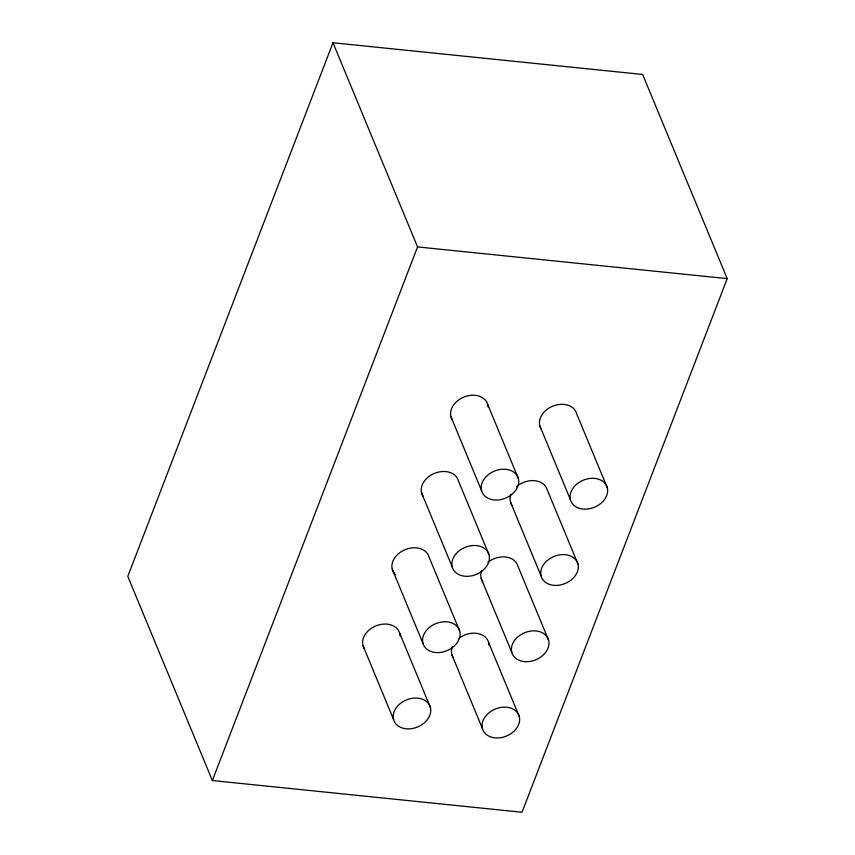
<?xml version="1.0" encoding="UTF-8"?>
<svg xmlns="http://www.w3.org/2000/svg" width="855" height="855" viewBox="0 0 855 855"><rect width="100%" height="100%" fill="white"/><g stroke="black" fill="none" stroke-linecap="round" stroke-linejoin="round"><path stroke-width="1.28" d="M332.98 42.75L127.79 576.377L212.361 780.54L522.02 812.25L727.21 278.623L642.639 74.46L332.98 42.75L417.55 246.913L212.361 780.54M417.55 246.913L727.21 278.623M607.253 487.639A19.419 14.631 -22.5 0 0 576.345 484.475A19.419 14.631 -22.5 0 0 582.971 509.035A19.419 14.631 -22.5 0 0 607.253 487.639L576.612 413.649A19.419 14.631 -22.5 0 0 552.02 406.467A19.419 14.631 -22.5 0 0 541.429 429.263M539.815 425.801L570.456 499.79M577.927 563.926A19.419 14.631 -22.5 0 0 547.018 560.762A19.419 14.631 -22.5 0 0 553.634 585.312A19.419 14.631 -22.5 0 0 577.927 563.926L547.275 489.936A19.419 14.631 -22.5 0 0 516.367 486.773M487.735 404.554L518.387 478.544A19.419 14.631 -22.5 0 1 494.094 499.929A19.419 14.631 -22.5 0 1 487.478 475.38A19.419 14.631 -22.5 0 1 518.387 478.544M510.478 502.088L541.13 576.078M548.589 640.203A19.419 14.631 -22.5 0 0 517.681 637.039A19.419 14.631 -22.5 0 0 524.307 661.599A19.419 14.631 -22.5 0 0 548.589 640.203L517.948 566.213A19.419 14.631 -22.5 0 0 487.981 562.269M450.938 416.706L481.589 490.695M489.049 554.82A19.419 14.631 -22.5 0 0 458.141 551.657A19.419 14.631 -22.5 0 0 464.767 576.217A19.419 14.631 -22.5 0 0 489.049 554.82L458.408 480.831A19.419 14.631 -22.5 0 0 433.816 473.649A19.419 14.631 -22.5 0 0 423.225 496.445M481.151 578.365L511.792 652.354M488.611 642.5L519.263 716.49A19.419 14.631 -22.5 0 1 494.97 737.876A19.419 14.631 -22.5 0 1 488.355 713.316A19.419 14.631 -22.5 0 1 519.263 716.49M421.611 492.982L452.252 566.972M459.723 631.108A19.419 14.631 -22.5 0 0 428.815 627.944A19.419 14.631 -22.5 0 0 435.43 652.493A19.419 14.631 -22.5 0 0 459.723 631.108L429.071 557.118A19.419 14.631 -22.5 0 0 402.962 550.663A19.419 14.631 -22.5 0 0 395.619 574.688M451.814 654.652L482.466 728.642M392.274 569.27L422.926 643.259M399.745 633.395L430.386 707.384A19.419 14.631 -22.5 0 1 406.104 728.781A19.419 14.631 -22.5 0 1 399.477 704.221A19.419 14.631 -22.5 0 1 430.386 707.384M362.948 645.546L393.589 719.536M482.765 581.827A19.419 14.631 -22.5 0 1 481.707 570.467M512.092 505.551A19.419 14.631 -22.5 0 1 511.034 494.179M452.552 420.168A19.419 14.631 -22.5 0 1 464.714 396.731A19.419 14.631 -22.5 0 1 488.12 407.108M458.643 638.546A19.419 14.631 -22.5 0 1 478.202 633.587A19.419 14.631 -22.5 0 1 488.996 645.055M453.428 658.115A19.419 14.631 -22.5 0 1 452.37 646.743M364.561 649.009A19.419 14.631 -22.5 0 1 376.724 625.571A19.419 14.631 -22.5 0 1 400.129 635.949"/></g></svg>
